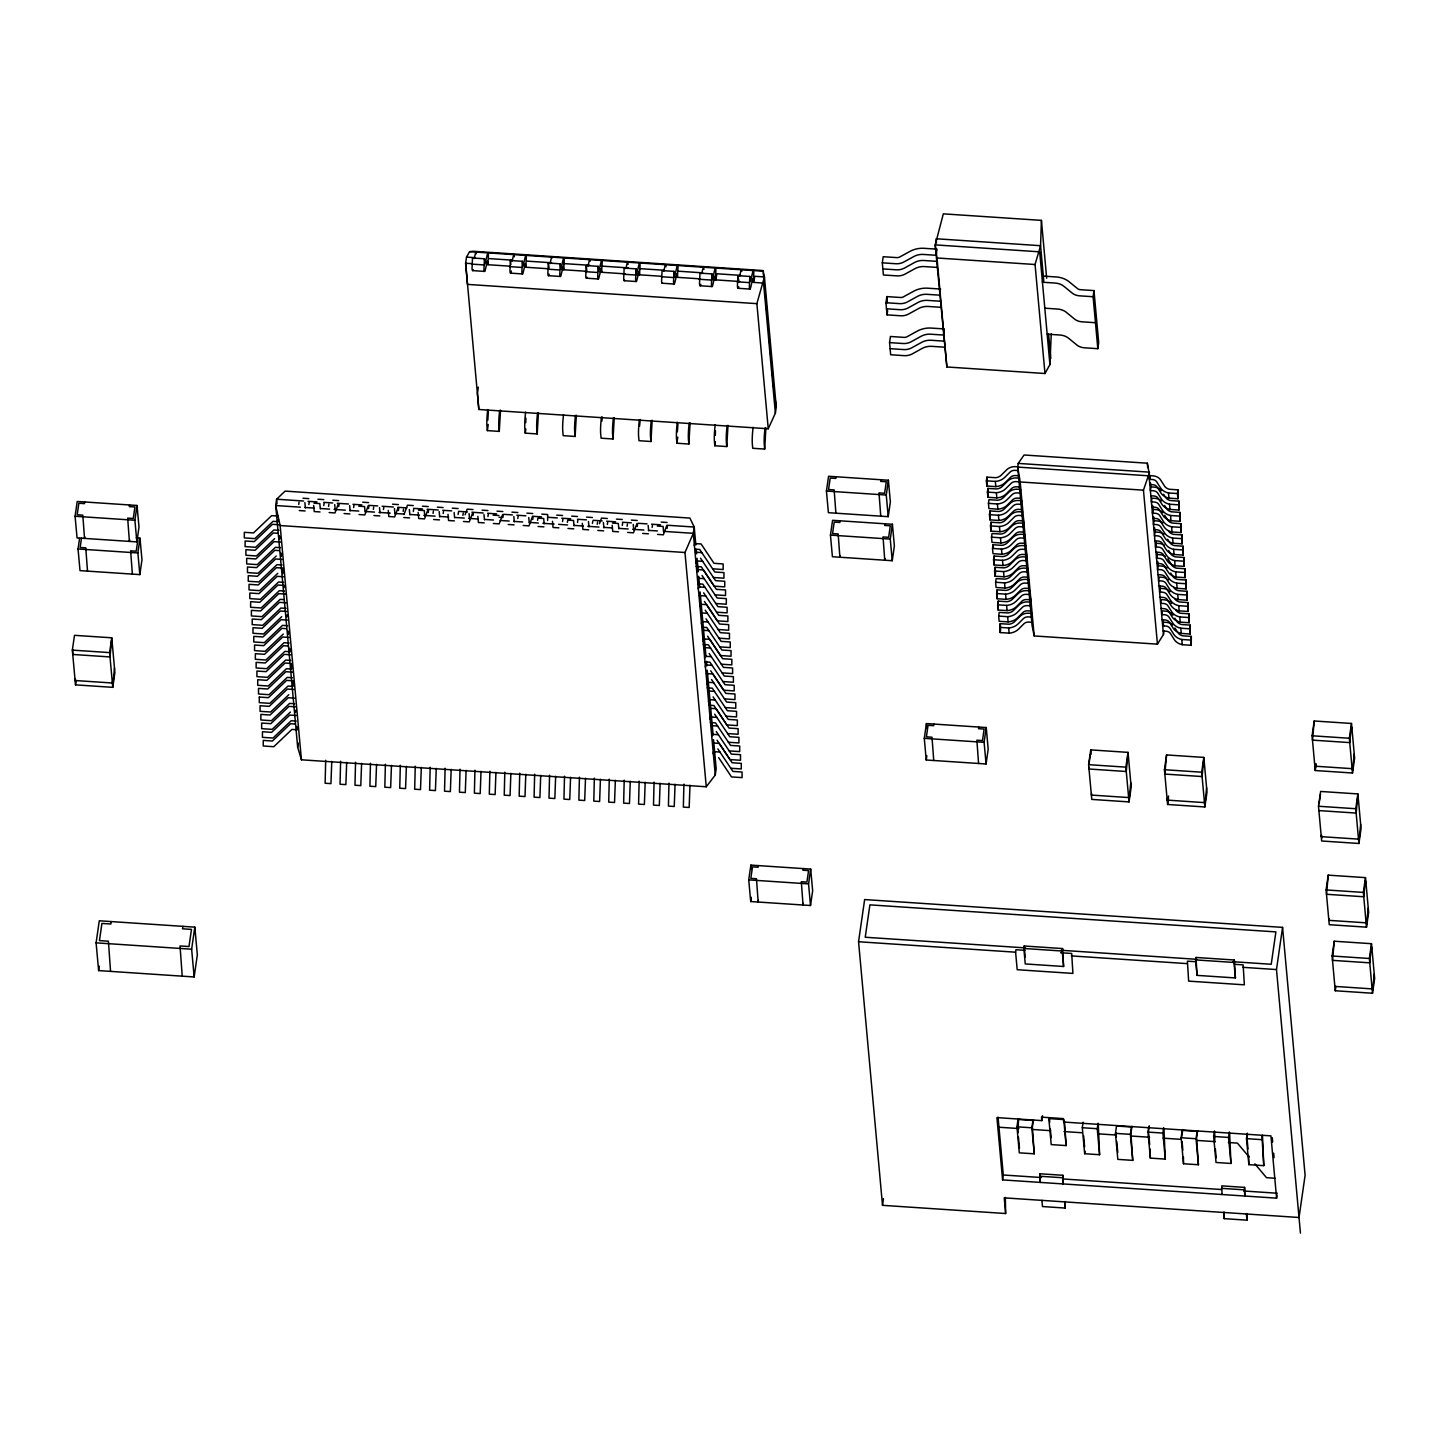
<?xml version="1.0" encoding="UTF-8"?>
<svg xmlns="http://www.w3.org/2000/svg" width="1447" height="1447" viewBox="0 0 1447 1447"><rect width="100%" height="100%" fill="white"/><g stroke="black" fill="none" stroke-linecap="round" stroke-linejoin="round"><path stroke-width="1.5" d="M1046.669 278.204L1041.424 220.378L943.335 213.849L935.196 244.887L946.881 366.977L1044.969 373.507L1049.925 364.554L1051.246 333.841M1041.424 220.378L1040.556 245.701L1035.057 264.512L1044.969 373.507M325.684 760.272L325.123 783.243L330.947 783.623L331.761 761.375M340.606 761.267L340.045 784.238L345.869 784.618L346.683 762.37M355.546 762.262L354.985 785.233L360.791 785.612L361.605 763.365M370.468 763.256L369.907 786.227L375.732 786.607L376.546 764.36M385.39 764.251L384.83 787.222L390.654 787.602L391.468 765.354M400.313 765.246L399.752 788.217L405.576 788.597L406.39 766.349M415.253 766.241L414.674 789.212L420.498 789.592L421.312 767.344M430.175 767.236L429.614 790.189L435.42 790.587L436.252 768.339M445.097 768.23L444.536 791.183L450.361 791.581L451.175 769.334M460.019 769.225L459.459 792.178L465.283 792.576L466.097 770.329M474.942 770.22L474.381 793.173L480.205 793.571L481.019 771.323M489.882 771.215L489.303 794.168L495.127 794.566L495.941 772.318M504.804 772.21L504.243 795.163L510.067 795.561L510.881 773.313M519.726 773.204L519.166 796.157L524.99 796.555L525.804 774.29M534.648 774.199L534.088 797.152L539.912 797.55L540.726 775.285M549.571 775.194L549.01 798.147L554.834 798.545L555.648 776.279M564.511 776.189L563.95 799.142L569.756 799.522L570.57 777.274M579.433 777.184L578.872 800.137L584.697 800.517L585.51 778.269M594.355 778.16L593.795 801.132L599.619 801.511L600.433 779.264M609.277 779.155L608.717 802.126L614.541 802.506L615.355 780.259M624.2 780.15L623.639 803.121L629.463 803.501L630.277 781.253M639.14 781.145L638.579 804.116L644.385 804.496L645.199 782.248M654.062 782.14L653.501 805.111L659.326 805.491L660.139 783.243M668.984 783.134L668.424 806.106L674.248 806.485L675.062 784.238M683.906 784.129L683.346 807.1L689.17 807.48L689.984 785.233M525.876 418.129L525.767 422.705M639.556 426.268L640.225 419.485M715.433 430.754L715.324 435.33M487.693 409.591L487.277 413.733A11.504 1.266 -86.2 0 0 486.952 426.214L487.35 430.609L499.287 431.405L500.517 410.17M488.363 411.454L487.838 420.191M499.631 410.387L499.233 414.529A11.504 1.266 -86.2 0 0 498.889 427.01L499.287 431.405M525.605 412.106L525.189 416.266A11.504 1.266 -86.2 0 0 524.863 428.728L525.261 433.141L537.199 433.937L538.429 412.702M537.542 412.901L537.144 417.062A11.504 1.266 -86.2 0 0 536.801 429.524L537.199 433.937M563.516 414.638L563.1 418.78A11.504 1.266 -86.2 0 0 562.774 431.26L563.172 435.656L575.11 436.451L576.34 415.235M575.454 415.434L575.056 419.576A11.504 1.266 -86.2 0 0 574.712 432.056L575.11 436.451M601.427 417.152L601.011 421.312A11.504 1.266 -86.2 0 0 600.686 433.774L601.084 438.188L613.04 438.984L614.252 417.749M601.898 421.095L602.314 416.953M613.365 417.948L612.967 422.108A11.504 1.266 -86.2 0 0 612.624 434.57L613.04 438.984M639.339 419.684L638.941 423.826A11.504 1.266 -86.2 0 0 638.597 436.307L638.995 440.702L650.951 441.498L652.163 420.281M651.277 420.48L650.879 424.622A11.504 1.266 -86.2 0 0 650.535 437.103L650.951 441.498M677.25 422.217L676.852 426.359A11.504 1.266 -86.2 0 0 676.509 438.821L676.907 443.234L688.862 444.03L690.074 422.795M677.938 424.08L677.359 431.857M689.188 423.012L688.79 427.154A11.504 1.266 -86.2 0 0 688.446 439.617L688.862 444.03M715.162 424.731L714.764 428.891A11.504 1.266 -86.2 0 0 714.42 441.353L714.818 445.766L726.774 446.562L727.986 425.328M727.099 425.527L726.701 429.687A11.504 1.266 -86.2 0 0 726.358 442.149L726.774 446.562M753.073 427.263L752.675 431.405A11.504 1.266 -86.2 0 0 752.331 443.885L752.729 448.281L764.685 449.076L765.897 427.842M765.011 428.059L764.613 432.201A11.504 1.266 -86.2 0 0 764.287 444.681L764.685 449.076M75.081 516.272L77.216 501.476L137.031 505.473L139.002 527.106L136.868 541.902L77.053 537.904L75.081 516.272L134.897 520.251L136.868 541.902M136.271 537.922L139.997 538.175L141.969 559.808L139.834 574.604L80.019 570.624L78.048 548.974L79.585 538.411M84.686 501.982L84.451 503.628L78.843 503.249L77.197 514.752L82.805 515.132L84.523 538.411L84.758 536.765M81.538 537.868L80.164 547.454L85.771 547.834L87.507 571.113M72.35 650.119L74.484 635.323L111.745 637.801L114.892 672.566L112.757 687.343L75.515 684.865L72.35 650.119L109.61 652.597L112.757 687.343M75.515 684.865L76.112 680.633M129.561 504.967L129.326 506.613L134.933 506.975L133.269 518.478L127.662 518.116L129.398 541.395L129.633 539.749M109.61 652.597L111.745 637.801M112.124 642.161L111.889 643.788L111.6 640.533L110.008 656.938L72.748 654.46L72.694 649.558M134.897 520.251L137.031 505.473M114.494 668.207L112.902 684.612L112.613 681.356L112.378 683.002L75.117 680.524L75.353 678.878L75.642 682.134M137.899 539.695L136.235 551.198L130.628 550.819L132.364 574.097M139.834 574.604L137.881 552.953L139.997 538.175M96.099 942.847L99.282 920.78L194.82 927.147L197.335 954.893L194.151 976.96L98.631 970.593L96.099 942.847L191.637 949.214L194.151 976.96M98.631 970.593L99.264 966.18M111.22 921.576L110.876 924.018L101.923 923.421L99.445 940.604L108.398 941.201L110.569 971.389M182.865 926.351L182.521 928.793L191.474 929.39L188.996 946.555L180.043 945.958L182.213 976.164M191.637 949.214L194.82 927.147M278.439 519.455L278.113 521.662L273.049 521.318L254.889 538.61L244.308 537.904L244.326 532.315L253.496 532.93L271.656 515.638L278.131 516.073M280.013 536.801L279.687 539.008L279.38 535.625M281.586 554.129L281.261 556.353L280.953 552.971M284.118 587.645L284.426 585.438L277.951 585.004L259.791 602.296L250.638 601.681L250.62 607.27L261.184 607.975L279.343 590.683L284.426 591.027M298.733 504.424L299.059 502.218M286.777 617.037L287.103 614.83M288.676 632.176L288.369 634.383L288.062 631.001M308.844 504.587L309.152 502.38M287.79 645.995L283.467 645.706L265.307 662.979L256.137 662.382L256.137 667.971L266.7 668.677L284.86 651.385L289.943 651.729L290.25 649.504M291.516 663.468L291.516 669.057L286.434 668.731L268.274 686.005L257.711 685.299L257.729 679.71L266.881 680.325L285.041 663.033L289.364 663.323M323.766 505.582L324.092 503.375M295.459 712.412L295.767 710.206M328.596 506.414L328.903 504.207M294.881 724.025L290.558 723.735L272.398 741.027L263.245 740.412L263.227 746.001L273.79 746.706L291.95 729.415L297.033 729.758L297.34 727.552M713.534 739.616L716.175 768.719L715.27 775.013L706.263 786.77L301.428 759.802L297.666 747.213L298.281 742.998M338.688 506.577L339.014 504.37M353.629 507.571L353.936 505.365M368.551 508.566L368.858 506.36M373.362 509.398L373.688 507.192M383.473 509.561L383.799 507.354M398.395 510.556L398.721 508.349M403.225 511.388L403.532 509.181M413.317 511.551L413.643 509.344M428.258 512.545L428.565 510.339M466.513 257.096L465.627 263.227L467.471 284.39L756.871 303.653L764.432 276.938L763.021 270.571L473.151 251.272L469.606 251.669L466.513 257.096L474.761 257.656M433.069 513.378L433.395 511.153M473.187 269.667A11.504 1.266 -86.2 0 1 472.029 268.509L472.518 257.982L484.456 258.778L485.052 263.897L487.169 255.052A11.54 1.266 -86.2 0 1 488.417 255.034L487.874 264.711L509.525 266.158M443.18 513.54L443.487 511.334M487.874 264.711L487.404 261.057L485.432 269.323A11.504 1.266 -86.2 0 1 483.967 269.305L484.456 258.778M458.102 514.535L458.428 512.328M478.342 387.145L477.456 393.277L478.83 409.483L768.248 428.764L775.375 413.119L776.261 406.987L764.432 276.938L754.737 276.287L753.851 282.418L763.564 283.069L775.375 413.119M462.913 515.349L463.239 513.142M473.024 515.53L473.35 513.323M511.406 271.041A11.504 1.266 -86.2 0 1 509.941 271.041L510.429 260.496L522.367 261.292L522.964 266.411L525.08 257.566A11.54 1.266 -86.2 0 1 526.328 257.548L525.786 267.243L548.341 268.744M487.35 430.609L488.236 424.477M525.786 267.243L525.315 263.589L523.344 271.837A11.504 1.266 -86.2 0 1 521.879 271.837L522.367 261.292M487.946 516.525L488.272 514.318M503.194 515.313L502.887 517.52L498.998 517.248M549.173 274.188A11.504 1.266 -86.2 0 1 547.852 273.555L548.341 263.028L560.278 263.824L560.875 268.943L562.992 260.098A11.54 1.266 -86.2 0 1 564.24 260.08L563.697 269.757L563.263 266.139L561.255 274.369A11.504 1.266 -86.2 0 1 559.79 274.351L560.278 263.824M525.261 433.141L525.858 429.054M517.809 518.514L518.116 516.308M532.731 519.509L533.057 517.303M537.561 520.323L537.868 518.116L543.692 518.514L544.181 523.832M547.653 520.504L547.635 514.517L541.811 514.137M586.921 277.245A11.504 1.266 -86.2 0 1 585.764 276.088L586.252 265.543L598.19 266.338L598.787 271.457L600.903 262.612A11.54 1.266 -86.2 0 1 602.169 262.594L601.608 272.289L601.138 268.636L599.167 276.883A11.504 1.266 -86.2 0 1 597.701 276.883L598.19 266.338M562.576 521.481L562.901 519.274M567.405 522.313L567.73 520.106L573.537 520.486L574.025 525.822M577.516 522.476L577.823 520.269M624.688 280.175A11.504 1.266 -86.2 0 1 623.675 278.602L624.163 268.075L636.101 268.871L636.698 273.989L638.814 265.145A11.54 1.266 -86.2 0 1 640.08 265.127L639.52 274.821L639.049 271.168L637.078 279.416A11.504 1.266 -86.2 0 1 635.613 279.398L636.101 268.871M592.438 523.47L592.745 521.264M597.249 524.302L597.575 522.096M607.36 524.465L607.686 522.258M622.282 525.46L622.608 523.253M662.455 282.997A11.504 1.266 -86.2 0 1 661.586 281.134L662.075 270.589L674.013 271.385L674.628 276.522L676.726 267.659A11.54 1.266 -86.2 0 1 677.992 267.641L677.431 277.336L676.961 273.682L674.989 281.948A11.504 1.266 -86.2 0 1 673.524 281.93L674.013 271.385M627.112 526.292L627.419 524.085M637.223 526.455L637.53 524.248M652.145 527.45L652.452 525.243M700.818 284.299A11.504 1.266 -86.2 0 1 699.498 283.648L699.986 273.121L711.924 273.917L712.539 279.036L714.637 270.191A11.54 1.266 -86.2 0 1 715.903 270.173L715.343 279.868L714.782 276.305L712.901 284.462A11.504 1.266 -86.2 0 1 711.436 284.444L711.924 273.917M676.907 443.234L677.793 437.103M667.067 528.444L667.393 526.238M715.939 279.904L716.826 273.772L740.629 275.364M694.325 545.754L694.632 543.547L701.126 543.963L714.004 563.317L723.156 563.932L723.156 569.521L712.575 568.816M695.898 563.082L696.224 560.875L702.699 561.309M738.73 286.813A11.504 1.266 -86.2 0 1 737.409 286.18L737.898 275.654L749.835 276.449L750.45 281.568L752.549 272.723A11.54 1.266 -86.2 0 1 753.815 272.705L753.254 282.382L752.747 278.765L750.812 286.994A11.504 1.266 -86.2 0 1 749.347 286.976L749.835 276.449M696.694 571.764L697.002 569.557L703.477 569.991L716.355 589.345L725.526 589.942L725.508 595.531L714.945 594.826M714.818 445.766L715.415 441.679M698.268 589.092L698.575 586.885L705.051 587.319M699.842 606.438L700.149 604.231L706.642 604.665L719.521 624.019L728.673 624.634L728.673 630.223L718.092 629.517M701.415 623.784L701.723 621.577L708.216 622.011M702.989 641.13L703.314 638.923L709.79 639.339L722.668 658.711L731.838 659.307L731.82 664.897L721.257 664.191M704.562 658.457L704.888 656.251L711.363 656.685M705.358 667.139L705.666 664.933L712.159 665.367M706.932 684.467L707.239 682.26L713.733 682.695M708.505 701.813L708.831 699.606L715.306 700.041M710.079 719.159L710.405 716.952L716.88 717.386M711.653 736.505L711.978 734.298L718.454 734.714M713.226 753.833L713.552 751.626L720.027 752.06M748.732 879.885L750.866 865.107L810.682 869.086L812.653 890.737L810.519 905.515L750.704 901.535L748.732 879.885L808.547 883.882L810.519 905.515M750.704 901.535L751.319 897.303M758.337 865.595L758.101 867.241L752.494 866.88L750.848 878.365L756.455 878.745L758.174 902.024L758.409 900.396M826.436 491.058L828.57 476.262L888.386 480.241L890.357 501.892L888.223 516.669L828.408 512.69L826.436 491.058L886.269 495.037L888.223 516.669M836.059 476.75L835.823 478.396L830.216 478.035L828.552 489.538L834.159 489.9L835.896 513.197M830.451 535.101L832.586 520.305L892.401 524.284L894.373 545.935L892.238 560.712L832.423 556.733L830.451 535.101L890.267 539.08L892.238 560.712M840.056 520.811L839.821 522.457L834.214 522.078L832.55 533.581L838.157 533.943L839.893 557.24L840.128 555.594M882.308 262.848L883.195 256.716L896.977 257.62A4.92 4.015 -5.2 0 0 899.672 257.023L910.923 250.874A22.012 17.961 -5.2 0 1 922.987 248.251L937.023 249.155L936.137 255.287L923.367 254.437A14.488 11.811 -5.2 0 0 913.889 256.499L903.959 261.961A12.444 10.147 -5.2 0 1 895.82 263.734L882.308 262.848L883.412 274.984L896.923 275.871A12.444 10.147 -5.2 0 0 905.062 274.098L914.992 268.636A14.488 11.811 -5.2 0 1 924.47 266.574L937.24 267.424M803.212 868.598L802.976 870.226L808.584 870.606L806.92 882.109L801.312 881.729L803.049 905.026L803.284 903.38M940.876 307.307L928.088 306.457A14.488 11.811 -5.2 0 0 918.61 308.518L908.698 313.999A12.444 10.147 -5.2 0 1 900.54 315.772L887.047 314.867L885.944 302.73L886.83 296.599L900.613 297.503A4.92 4.015 -5.2 0 0 903.308 296.924L914.54 290.757A22.012 17.961 -5.2 0 1 926.623 288.134L940.659 289.038M887.047 314.867L887.626 310.779M808.547 883.882L810.682 869.086M889.561 342.613L890.448 336.482L904.23 337.386A4.92 4.015 -5.2 0 0 906.925 336.807L918.158 330.64A22.012 17.961 -5.2 0 1 930.24 328.017L944.276 328.921L943.39 335.053L930.602 334.203A14.488 11.811 -5.2 0 0 921.124 336.265L911.212 341.745A12.444 10.147 -5.2 0 1 903.073 343.518L889.561 342.613L890.665 354.75L904.176 355.655A12.444 10.147 -5.2 0 0 912.315 353.882L922.227 348.401A14.488 11.811 -5.2 0 1 931.705 346.339L944.493 347.19M880.916 479.753L880.68 481.399L886.288 481.761L884.623 493.264L879.016 492.884L880.753 516.181M886.269 495.037L888.386 480.241M884.913 523.796L884.678 525.442L890.285 525.804L888.639 537.307L883.032 536.946L884.75 560.224L884.985 558.578M890.267 539.08L892.401 524.284M858.559 941.744L864.637 899.564L1282.567 927.382L1305.104 1175.308L1299.026 1217.488L1004.218 1197.863L1005.647 1213.527L882.507 1205.333L858.559 941.744L1015.595 952.198L1017.187 969.707L1072.914 973.415L1071.684 953.464L1060.542 952.723M924.289 738.35L926.424 723.572L986.239 727.552L988.192 749.184L986.076 763.98L926.243 760.001L924.289 738.35L984.105 742.329L986.076 763.98M926.243 760.001L926.858 755.768M933.894 724.061L933.659 725.707L928.052 725.327L926.387 736.83L931.995 737.21L933.731 760.489M1018.489 475.756L1015.505 475.557A5.625 4.576 -5.2 0 0 1010.567 477.293L1005.213 482.593A13.041 10.635 -5.2 0 1 995.825 486.626L986.872 486.029L986.384 480.82L986.926 477.148L995.735 477.691A8.537 6.964 -5.2 0 0 1000.908 475.484L1007.221 469.28A10.147 8.266 -5.2 0 1 1014.727 466.639L1018.543 466.875M882.507 1205.333L883.466 1198.659M986.872 486.029L986.926 477.148M1019.502 487.024L1016.518 486.825A5.625 4.576 -5.2 0 0 1011.58 488.561L1006.226 493.879A13.041 10.635 -5.2 0 1 996.838 497.895L987.885 497.298L987.415 492.107L987.939 488.417L996.766 488.959A8.537 6.964 -5.2 0 0 1001.921 486.753L1008.233 480.549A10.147 8.266 -5.2 0 1 1015.758 477.926L1019.556 478.143M987.885 497.298L987.939 488.417M988.446 503.375L988.97 499.685L997.797 500.228A8.537 6.964 -5.2 0 0 1002.952 498.021L1009.264 491.835A10.147 8.266 -5.2 0 1 1016.771 489.195L1020.587 489.412L1020.063 493.101L1017.078 492.902A5.625 4.576 -5.2 0 0 1012.14 494.639L1006.786 499.938A13.041 10.635 -5.2 0 1 997.399 503.972L988.446 503.375L988.916 508.566L997.869 509.163A13.041 10.635 -5.2 0 0 1007.257 505.148L1012.611 499.83A5.625 4.576 -5.2 0 1 1017.548 498.094L1020.533 498.293M989.459 514.644L990.001 510.972L998.81 511.496A8.537 6.964 -5.2 0 0 1003.983 509.29L1010.295 503.104A10.147 8.266 -5.2 0 1 1017.802 500.463L1021.618 500.698L1021.076 504.37L1018.091 504.171A5.625 4.576 -5.2 0 0 1013.171 505.907L1007.799 511.207A13.041 10.635 -5.2 0 1 998.412 515.241L989.459 514.644L989.929 519.853L998.9 520.45A13.041 10.635 -5.2 0 0 1008.27 516.416L1013.642 511.098A5.625 4.576 -5.2 0 1 1018.579 509.38L1021.564 509.579M989.929 519.853L990.001 510.972M1022.577 520.848L1019.592 520.649A5.625 4.576 -5.2 0 0 1014.654 522.367L1009.301 527.685A13.041 10.635 -5.2 0 1 999.913 531.718L990.96 531.121L990.49 525.912L991.014 522.24L999.841 522.783A8.537 6.964 -5.2 0 0 1004.996 520.558L1011.308 514.372A10.147 8.266 -5.2 0 1 1018.833 511.732L1022.631 511.967M990.96 531.121L991.014 522.24M991.521 537.181L992.045 533.509L1000.872 534.052A8.537 6.964 -5.2 0 0 1006.027 531.827L1012.339 525.641A10.147 8.266 -5.2 0 1 1019.846 523L1023.662 523.235L1023.138 526.907L1020.153 526.708A5.625 4.576 -5.2 0 0 1015.215 528.444L1009.861 533.762A13.041 10.635 -5.2 0 1 1000.474 537.778L991.521 537.181L991.991 542.39L1000.944 542.987A13.041 10.635 -5.2 0 0 1010.332 538.953L1015.685 533.654A5.625 4.576 -5.2 0 1 1020.623 531.917L1023.608 532.116M992.533 548.449L993.076 544.777L1001.885 545.32A8.537 6.964 -5.2 0 0 1007.04 543.113L1013.37 536.909A10.147 8.266 -5.2 0 1 1020.877 534.269L1024.693 534.504L1024.15 538.175L1021.166 537.977A5.625 4.576 -5.2 0 0 1016.246 539.713L1010.874 545.031A13.041 10.635 -5.2 0 1 1001.487 549.046L992.533 548.449L993.004 553.658L1001.957 554.255A13.041 10.635 -5.2 0 0 1011.344 550.24L1016.716 544.922A5.625 4.576 -5.2 0 1 1021.636 543.186L1024.621 543.385M1025.652 554.653L1022.667 554.454A5.625 4.576 -5.2 0 0 1017.729 556.191L1012.375 561.508A13.041 10.635 -5.2 0 1 1002.988 565.524L994.035 564.927L993.564 559.736L994.089 556.046L1002.916 556.589A8.537 6.964 -5.2 0 0 1008.071 554.382L1014.383 548.178A10.147 8.266 -5.2 0 1 1021.908 545.555L1025.706 545.772M994.035 564.927L994.089 556.046M994.577 571.004L995.12 567.314L1003.947 567.857A8.537 6.964 -5.2 0 0 1009.102 565.65L1015.414 559.464A10.147 8.266 -5.2 0 1 1022.92 556.824L1026.737 557.041L1026.212 560.731L1023.228 560.532A5.625 4.576 -5.2 0 0 1018.29 562.268L1012.936 567.568A13.041 10.635 -5.2 0 1 1003.549 571.601L994.577 571.004L995.066 576.195L1004.019 576.792A13.041 10.635 -5.2 0 0 1013.406 572.777L1018.76 567.459A5.625 4.576 -5.2 0 1 1023.698 565.723L1026.683 565.922M995.066 576.195L995.59 572.524M995.608 582.273L996.133 578.601L1004.96 579.126A8.537 6.964 -5.2 0 0 1010.115 576.919L1016.445 570.733A10.147 8.266 -5.2 0 1 1023.951 568.092L1027.768 568.327L1027.225 571.999L1024.241 571.8A5.625 4.576 -5.2 0 0 1019.303 573.537L1013.949 578.836A13.041 10.635 -5.2 0 1 1004.562 582.87L995.608 582.273L996.079 587.482L1005.032 588.079A13.041 10.635 -5.2 0 0 1014.419 584.045L1019.791 578.728A5.625 4.576 -5.2 0 1 1024.711 577.009L1027.696 577.208M1028.727 588.477L1025.742 588.278A5.625 4.576 -5.2 0 0 1020.804 590.014L1015.45 595.314A13.041 10.635 -5.2 0 1 1006.063 599.347L997.11 598.751L996.639 593.541L997.164 589.87L1005.991 590.412A8.537 6.964 -5.2 0 0 1011.146 588.187L1017.458 582.001A10.147 8.266 -5.2 0 1 1024.964 579.361L1028.781 579.596M997.11 598.751L997.164 589.87M978.751 727.045L978.516 728.691L984.123 729.071L982.477 740.575L976.87 740.195L978.588 763.473M1029.758 599.745L1026.773 599.546A5.625 4.576 -5.2 0 0 1021.835 601.283L1016.481 606.582A13.041 10.635 -5.2 0 1 1007.094 610.616L998.141 610.019L997.652 604.81L998.195 601.138L1007.003 601.681A8.537 6.964 -5.2 0 0 1012.177 599.456L1018.489 593.27A10.147 8.266 -5.2 0 1 1025.995 590.629L1029.812 590.864M1150.202 479.084L1147.326 463.203L1024.078 454.991L1018.218 463.402L1017.693 467.092L1032.109 625.755L1034.171 635.938L1157.437 644.15L1163.46 634.51L1164.003 630.82M998.141 610.019L998.195 601.138M998.683 616.096L999.208 612.407L1008.034 612.949A8.537 6.964 -5.2 0 0 1013.189 610.743L1019.502 604.539A10.147 8.266 -5.2 0 1 1027.026 601.898L1030.825 602.133L1030.3 605.805L1027.316 605.606A5.625 4.576 -5.2 0 0 1022.378 607.342L1017.024 612.66A13.041 10.635 -5.2 0 1 1007.637 616.675L998.683 616.096L999.154 621.288L1008.107 621.884A13.041 10.635 -5.2 0 0 1017.494 617.869L1022.848 612.551A5.625 4.576 -5.2 0 1 1027.786 610.815L1030.77 611.014M999.714 627.365L1000.239 623.675L1009.065 624.218A8.537 6.964 -5.2 0 0 1014.22 622.011L1020.533 615.807A10.147 8.266 -5.2 0 1 1028.039 613.184L1031.856 613.401L1031.331 617.091L1028.347 616.892A5.625 4.576 -5.2 0 0 1023.409 618.611L1018.055 623.928A13.041 10.635 -5.2 0 1 1008.668 627.962L999.714 627.365L1000.184 632.556L1009.138 633.153A13.041 10.635 -5.2 0 0 1018.525 629.138L1023.879 623.82A5.625 4.576 -5.2 0 1 1028.817 622.083L1031.801 622.282M984.105 742.329L986.239 727.552M1000.184 632.556L1000.709 628.884M1093.1 296.725L1093.968 290.594L1080.186 289.671A4.92 4.015 -5.2 0 1 1077.708 288.749L1068.447 281.224A22.012 17.961 -5.2 0 0 1057.359 277.046L1043.323 276.088L1042.437 282.219L1055.225 283.069A14.488 11.811 -5.2 0 1 1063.943 286.343L1072.1 293.018A12.444 10.147 -5.2 0 0 1079.589 295.839L1093.1 296.725L1097.821 348.691L1084.309 347.786A12.444 10.147 -5.2 0 1 1076.821 344.983L1068.664 338.291A14.488 11.811 -5.2 0 0 1059.946 335.017L1047.158 334.167M1097.821 348.691L1098.689 342.559L1093.968 290.594M1015.595 952.198L1015.957 949.738L1024.874 950.335M1023.843 948.472L1024.205 946.012L1062.568 948.563L1063.617 966.487L1025.254 963.937L1023.843 948.472L1062.207 951.023L1063.617 966.487M1277.068 1194.878L1276.598 1198.152L1002.59 1179.902L1003.296 1175L998.05 1117.156M1016.952 1126.815L1018.001 1119.453L1032.941 1120.448L1031.874 1127.81L1034.243 1153.82L1019.303 1152.825L1016.952 1126.815L1031.874 1127.81M1018.525 1118.73L1018.055 1132.712M1005.647 1213.527L1005.339 1197.429M1033.447 1119.725L1032.38 1127.086L1034.243 1153.82M1088.614 764.667L1090.749 749.89L1128.009 752.368L1131.174 787.114L1129.04 801.909L1091.78 799.413L1088.614 764.667L1125.875 767.145L1129.04 801.909M1088.958 764.106L1090.333 754.538M1062.207 951.023L1062.568 948.563M1089.247 767.38L1089.012 769.008L1126.272 771.504L1127.864 755.099L1128.172 758.355L1128.407 756.709M1002.59 1179.902L996.929 1117.609L1041.822 1120.611L1042.527 1115.709M1091.617 793.426L1091.382 795.072L1128.642 797.55L1128.877 795.922L1129.166 799.178L1130.776 782.773M1040.086 1173.77L1040.284 1182.416L1040.086 1173.77L1062.858 1175.29L1063.075 1183.917L1062.858 1175.29M1066.132 1145.59L1063.762 1119.58L1048.84 1118.585L1051.209 1144.595L1066.132 1145.59L1064.486 1121.081M1125.875 767.145L1128.009 752.368M1041.93 1200.359L1042.491 1206.545L1065.263 1208.064L1065.245 1201.498M1098.273 1124.319L1099.593 1154.724L1084.671 1153.729L1082.302 1127.719L1083.098 1122.203M1177.442 493.554L1177.967 489.864L1169.158 489.231A8.537 6.964 -5.2 0 1 1164.745 486.391L1160.313 479.482A10.147 8.266 -5.2 0 0 1153.693 475.9L1149.895 475.629L1149.352 479.301L1152.337 479.5A5.625 4.576 -5.2 0 1 1156.696 481.851L1160.422 487.766A13.041 10.635 -5.2 0 0 1168.489 492.957L1177.442 493.554L1177.912 498.745L1168.959 498.148A13.041 10.635 -5.2 0 1 1160.91 492.975L1157.166 487.042A5.625 4.576 -5.2 0 0 1152.825 484.709L1149.84 484.51M1177.912 498.745L1177.967 489.864M1084.671 1153.729L1085.033 1151.269M1150.853 495.778L1153.838 495.977A5.625 4.576 -5.2 0 1 1158.179 498.329L1161.923 504.243A13.041 10.635 -5.2 0 0 1169.99 509.434L1178.943 510.031L1178.998 501.15L1170.189 500.499A8.537 6.964 -5.2 0 1 1165.757 497.659L1163.569 494.223M1178.943 510.031L1178.998 501.15M1151.884 507.047L1154.869 507.246A5.625 4.576 -5.2 0 1 1159.21 509.597L1162.954 515.512A13.041 10.635 -5.2 0 0 1171.003 520.703L1179.974 521.3L1180.029 512.419L1171.22 511.786A8.537 6.964 -5.2 0 1 1166.788 508.928L1164.6 505.491M1179.974 521.3L1180.029 512.419M1152.897 518.315L1155.882 518.514A5.625 4.576 -5.2 0 1 1160.241 520.866L1163.985 526.78A13.041 10.635 -5.2 0 0 1172.034 531.971L1180.987 532.568L1181.041 523.687L1172.233 523.054A8.537 6.964 -5.2 0 1 1167.801 520.197L1164.672 515.295M1180.987 532.568L1181.041 523.687M1153.928 529.584L1156.913 529.783A5.625 4.576 -5.2 0 1 1161.254 532.134L1164.998 538.049A13.041 10.635 -5.2 0 0 1173.065 543.24L1182.018 543.837L1182.072 534.956L1173.264 534.323A8.537 6.964 -5.2 0 1 1168.832 531.465L1168.507 531.013M1099.593 1154.724L1097.242 1128.714L1098.02 1123.198M1182.018 543.837L1182.072 534.956M1154.959 540.852L1157.944 541.051A5.625 4.576 -5.2 0 1 1162.285 543.403L1166.029 549.335A13.041 10.635 -5.2 0 0 1174.078 554.508L1183.031 555.105L1183.103 546.224L1174.295 545.591A8.537 6.964 -5.2 0 1 1169.863 542.752L1167.657 539.315M1183.031 555.105L1183.103 546.224M1155.972 552.139L1158.957 552.338A5.625 4.576 -5.2 0 1 1163.316 554.689L1167.042 560.604A13.041 10.635 -5.2 0 0 1175.109 565.777L1184.062 566.374L1184.116 557.493L1175.308 556.86A8.537 6.964 -5.2 0 1 1170.876 554.02L1168.688 550.583M1184.062 566.374L1184.116 557.493M1157.003 563.408L1159.988 563.607A5.625 4.576 -5.2 0 1 1164.329 565.958L1168.073 571.872A13.041 10.635 -5.2 0 0 1176.14 577.064L1185.093 577.66L1185.147 568.78L1176.339 568.146A8.537 6.964 -5.2 0 1 1171.907 565.289L1167.838 558.886M1185.093 577.66L1185.147 568.78M1158.034 574.676L1161.019 574.875A5.625 4.576 -5.2 0 1 1165.36 577.226L1169.104 583.141A13.041 10.635 -5.2 0 0 1177.153 588.332L1186.106 588.929L1186.178 580.048L1177.352 579.415A8.537 6.964 -5.2 0 1 1172.938 576.557L1170.732 573.139M1186.106 588.929L1186.178 580.048M1159.047 585.945L1162.031 586.144A5.625 4.576 -5.2 0 1 1166.391 588.495L1170.117 594.41A13.041 10.635 -5.2 0 0 1178.184 599.601L1187.137 600.198L1187.191 591.317L1178.383 590.683A8.537 6.964 -5.2 0 1 1173.951 587.826L1173.644 587.373M1187.137 600.198L1187.191 591.317M1160.078 597.213L1163.062 597.412A5.625 4.576 -5.2 0 1 1167.403 599.763L1171.148 605.678A13.041 10.635 -5.2 0 0 1179.196 610.869L1188.168 611.466L1188.222 602.585L1179.414 601.952A8.537 6.964 -5.2 0 1 1174.982 599.094L1174.657 598.642M1164.437 769.714L1166.571 754.936L1203.832 757.414L1206.997 792.16L1204.863 806.956L1167.602 804.478L1164.437 769.714L1201.697 772.21L1204.863 806.956M1188.168 611.466L1188.222 602.585M1161.109 608.482L1164.093 608.681A5.625 4.576 -5.2 0 1 1168.434 611.032L1172.179 616.965A13.041 10.635 -5.2 0 0 1180.227 622.138L1189.181 622.735L1189.235 613.854L1180.426 613.221A8.537 6.964 -5.2 0 1 1176.013 610.381L1175.688 609.91M1115.456 1133.363L1116.523 1126.019L1131.445 1127.014L1130.378 1134.358L1132.748 1160.367L1117.826 1159.373L1115.456 1133.363L1130.378 1134.358M1189.181 622.735L1189.235 613.854M1162.122 619.768L1165.106 619.967A5.625 4.576 -5.2 0 1 1169.447 622.319L1173.191 628.233A13.041 10.635 -5.2 0 0 1181.258 633.424L1190.212 634.021L1190.266 625.14L1181.457 624.489A8.537 6.964 -5.2 0 1 1177.026 621.649L1174.837 618.213M1190.212 634.021L1190.266 625.14M1163.153 631.037L1166.137 631.236A5.625 4.576 -5.2 0 1 1170.478 633.587L1174.222 639.502A13.041 10.635 -5.2 0 0 1182.271 644.693L1191.243 645.29L1191.297 636.409L1182.488 635.776A8.537 6.964 -5.2 0 1 1178.057 632.918L1174.928 627.998M1168.561 795.995L1167.747 801.747L1167.44 798.491L1167.204 800.119L1204.465 802.615L1204.7 800.969L1204.989 804.225L1206.599 787.819M1167.602 804.478L1168.525 798.129M1191.243 645.29L1191.297 636.409M1131.952 1126.291L1130.903 1133.652L1132.748 1160.367M1163.949 1128.678L1165.269 1159.101L1150.347 1158.106L1147.977 1132.097L1148.773 1126.562M1148.484 1131.373L1149.28 1125.856M1201.697 772.21L1203.832 757.414M1204.23 761.755L1203.994 763.401L1203.687 760.145L1202.095 776.551L1164.835 774.073L1166.571 754.936M1150.347 1158.106L1150.094 1149.027M1234.725 964.317L1243.136 964.878L1244.366 984.828L1188.638 981.12L1187.408 961.17L1196.38 961.767M1165.269 1159.101L1162.9 1133.073L1163.695 1127.557M1195.62 959.904L1195.982 957.462L1234.345 960.012L1235.394 977.937L1197.031 975.368L1195.62 959.904L1233.984 962.454L1235.394 977.937M1197.031 975.368L1195.982 957.462M1181.132 1137.74L1182.199 1130.378L1197.121 1131.373L1196.054 1138.735L1198.423 1164.745L1183.501 1163.75L1181.132 1137.74L1196.054 1138.735M1181.638 1137.016L1182.705 1129.673M1183.501 1163.75L1183.447 1156.895M1197.628 1130.668L1196.579 1138.011L1198.423 1164.745M1233.984 962.454L1234.345 960.012M1229.624 1133.055L1230.945 1163.46L1216.023 1162.466L1213.653 1136.456L1214.449 1130.939M1214.702 1132.06L1214.775 1142.37M1230.945 1163.46L1228.575 1137.451L1229.371 1131.934M1221.992 1194.517L1221.793 1185.871L1244.565 1187.39L1244.764 1196.018L1244.565 1187.39M1246.952 1213.599L1246.97 1220.165L1224.18 1218.645L1224.162 1212.08M1262.453 1135.244L1263.792 1165.649L1248.851 1164.654L1246.5 1138.644L1247.296 1133.128M1247.007 1137.921L1247.531 1134.249M1300.437 1233.151L1276.489 969.562L1282.567 927.382M1248.851 1164.654L1248.616 1155.592M1312.085 735.781L1314.22 720.986L1351.48 723.464L1354.627 758.21L1352.511 773.005L1315.251 770.528L1312.085 735.781L1349.346 738.259L1352.511 773.005M1263.792 1165.649L1261.947 1135.967M1315.938 763.962L1315.395 767.796L1315.088 764.541L1314.853 766.187L1352.113 768.664L1352.348 767.019L1352.638 770.274L1354.247 753.869M1315.251 770.528L1316.155 764.179M1318.488 806.25L1320.623 791.455L1357.883 793.933L1361.048 828.697L1358.914 843.474L1321.654 840.996L1318.488 806.25L1355.749 808.728L1358.914 843.474M1319.103 803.772L1320.496 794.186M1326.103 889.941L1328.237 875.146L1365.48 877.624L1368.645 912.37L1366.511 927.165L1329.25 924.687L1326.103 889.941L1363.363 892.419L1366.511 927.165M1349.346 738.259L1351.48 723.464M1351.878 727.805L1351.643 729.451L1351.335 726.195L1349.744 742.6L1312.483 740.122L1314.22 720.986M1329.106 918.7L1328.871 920.346L1366.113 922.824L1366.348 921.178L1366.655 924.434L1368.247 908.029M1332.108 955.997L1334.243 941.219L1371.485 943.697L1374.65 978.443L1372.516 993.239L1335.255 990.761L1332.108 955.997L1369.368 958.493L1372.516 993.239M1355.749 808.728L1357.883 793.933M1358.281 798.292L1358.046 799.92L1357.738 796.664L1356.146 813.069L1318.886 810.591M1335.255 990.761L1335.87 986.528M1360.65 824.338L1359.04 840.743L1358.751 837.487L1358.516 839.133L1321.256 836.655L1321.491 835.009L1321.798 838.265M1363.363 892.419L1365.48 877.624M1365.878 881.965L1365.642 883.611L1365.353 880.355L1363.743 896.76L1326.501 894.282L1328.237 875.146M1369.368 958.493L1371.485 943.697M1371.883 948.038L1371.647 949.684L1371.358 946.428L1369.748 962.834L1332.506 960.356L1334.243 941.219M1374.252 974.102L1372.66 990.508L1372.353 987.252L1372.118 988.898L1334.876 986.402M474.272 258.525L475.231 254.256A11.54 1.266 -86.2 0 1 476.407 253.695M512.184 261.057L513.142 256.77A11.54 1.266 -86.2 0 1 514.39 256.752M550.095 263.589L551.054 259.302A11.54 1.266 -86.2 0 1 552.03 258.036M588.007 266.103L588.965 261.817A11.54 1.266 -86.2 0 1 590.141 261.274M625.918 268.636L626.877 264.349A11.54 1.266 -86.2 0 1 628.125 264.331M663.829 271.15L664.788 266.863A11.54 1.266 -86.2 0 1 666.036 266.845M701.741 273.682L702.699 269.395A11.54 1.266 -86.2 0 1 703.947 269.377M739.652 276.196L740.611 271.927A11.54 1.266 -86.2 0 1 741.786 271.367M549.082 267.966L548.341 263.028M738.693 280.447L737.898 275.654M338.417 503.628L334.962 512.943L329.138 512.545M368.28 505.618L364.825 514.933L359.001 514.535M398.124 507.608L394.669 516.905L388.845 516.525L388.284 510.393M404.02 514.499L407.475 505.184L413.299 505.582M427.986 509.597L424.532 518.894L418.708 518.514L418.147 512.383M465.102 514.752L467.182 509.163L473.006 509.561M472.753 512.582L469.298 521.879L463.474 521.499M502.615 514.571L499.161 523.868L493.337 523.488M532.46 516.561L529.005 525.858L523.181 525.478M599.438 523.687L601.518 518.116L607.342 518.496M636.951 523.507L633.479 532.822L627.672 532.424M666.796 525.496L663.341 534.811L657.517 534.413M1157.437 644.15L1143.456 490.171L1149.569 472.156L1018.218 463.402M706.263 786.77L684.974 552.501L693.312 533.328L694.216 527.034L689.93 518.08L285.113 491.112L276.612 499.215L275.708 505.528L297.666 747.213M274.623 538.664L256.463 555.955L245.9 555.25L245.9 549.661L255.07 550.276L273.23 532.984L277.553 533.274M276.196 556.01L258.036 573.301L247.473 572.596L247.473 567.007L256.644 567.604L274.803 550.33L279.126 550.62M277.77 573.356L259.61 590.629L249.047 589.924L249.047 584.335L258.217 584.95L276.377 567.658L282.852 568.092L282.852 573.681M281.713 616.693L263.553 633.985L252.99 633.28L252.99 627.691L262.16 628.305L280.32 611.014L286.795 611.448M283.286 634.039L265.127 651.331L254.563 650.625L254.563 645.036L263.734 645.651L281.894 628.36L286.217 628.649M288.803 694.741L270.643 712.014L260.08 711.327L260.08 705.738L269.251 706.335L287.41 689.061L293.886 689.477M290.377 712.069L272.217 729.36L261.654 728.655L261.654 723.066L270.824 723.681L288.984 706.389L295.459 706.823M1049.925 364.554L1039.688 251.832L935.196 244.887L936.987 257.982L1035.057 264.512M936.697 261.346L923.91 260.496A14.488 11.811 -5.2 0 0 914.432 262.558L904.52 268.039A12.444 10.147 -5.2 0 1 896.362 269.811L882.869 268.907M469.606 251.669L763.51 271.24M488.76 258.579L512.564 260.171M526.672 261.111L551.488 262.757M562.756 263.517L589.833 265.307M601.12 266.067L628.179 267.876M639.465 268.617L664.282 270.263M677.811 271.168L702.627 272.832M471.812 263.643L465.627 263.227L478.83 409.483M561.888 269.648L586.704 271.294M600.234 272.199L625.05 273.845M636.318 274.604L661.134 276.25M674.682 277.155L699.498 278.801M711.96 279.633L739.743 281.496M471.632 264.114L483.569 264.891M509.543 266.628L521.481 267.424M547.454 269.16L559.392 269.956M585.366 271.674L597.304 272.47M623.277 274.207L635.215 275.002M661.189 276.721L673.126 277.517M699.1 279.253L711.038 280.049M737.011 281.785L748.949 282.581M939.772 295.17L926.984 294.32A14.488 11.811 -5.2 0 0 917.507 296.382L907.595 301.844A12.444 10.147 -5.2 0 1 899.437 303.617L885.944 302.73M940.315 301.229L927.545 300.379A14.488 11.811 -5.2 0 0 918.049 302.441L908.137 307.922A12.444 10.147 -5.2 0 1 899.998 309.694L886.486 308.79M1044.806 308.193L1057.594 309.043A14.488 11.811 -5.2 0 1 1066.294 312.317L1074.47 318.991A12.444 10.147 -5.2 0 0 1081.94 321.813L1095.451 322.717M472.626 270.607L484.564 271.403M510.538 273.139L522.476 273.935M548.449 275.672L560.387 276.467M586.361 278.186L598.298 278.982M624.272 280.718L636.21 281.514M662.183 283.232L674.121 284.028M700.095 285.764L712.033 286.56M738.006 288.279L749.944 289.074M943.95 341.13L931.163 340.262A14.488 11.811 -5.2 0 0 921.685 342.324L911.773 347.805A12.444 10.147 -5.2 0 1 903.615 349.577L890.122 348.673M1018.019 470.546L1015.016 470.347A5.625 4.576 -5.2 0 0 1010.096 472.084L1004.724 477.401A13.041 10.635 -5.2 0 1 995.355 481.417L986.384 480.82M1019.032 481.833L1016.047 481.634A5.625 4.576 -5.2 0 0 1011.109 483.352L1005.755 488.67A13.041 10.635 -5.2 0 1 996.368 492.703L987.415 492.107M1163.46 634.51L1149.045 475.828L1017.693 467.092L1020.189 481.96L1143.456 490.171M1159.789 489.213A10.147 8.266 -5.2 0 0 1154.724 487.169L1150.908 486.897L1150.383 490.569L1153.368 490.768A5.625 4.576 -5.2 0 1 1157.709 493.12L1161.453 499.034A13.041 10.635 -5.2 0 0 1169.52 504.225L1178.473 504.822M1159.535 499.649A10.147 8.266 -5.2 0 0 1155.737 498.437L1151.939 498.166L1151.414 501.838L1154.399 502.037A5.625 4.576 -5.2 0 1 1158.74 504.388L1162.484 510.303A13.041 10.635 -5.2 0 0 1170.533 515.494L1179.486 516.091M1022.107 515.638L1019.122 515.439A5.625 4.576 -5.2 0 0 1014.184 517.176L1008.83 522.494A13.041 10.635 -5.2 0 1 999.443 526.509L990.49 525.912M1162.918 512.744A10.147 8.266 -5.2 0 0 1156.768 509.706L1152.97 509.434L1152.427 513.106L1155.411 513.305A5.625 4.576 -5.2 0 1 1159.771 515.657L1163.497 521.589A13.041 10.635 -5.2 0 0 1171.564 526.762L1180.517 527.359M1162.863 523.018A10.147 8.266 -5.2 0 0 1157.799 520.992L1153.983 520.703L1153.458 524.393L1156.442 524.592A5.625 4.576 -5.2 0 1 1160.783 526.943L1164.528 532.858A13.041 10.635 -5.2 0 0 1172.595 538.049L1181.548 538.628M1163.876 534.305A10.147 8.266 -5.2 0 0 1158.812 532.261L1155.013 531.971L1154.489 535.661L1157.473 535.86A5.625 4.576 -5.2 0 1 1161.814 538.212L1165.559 544.126A13.041 10.635 -5.2 0 0 1173.607 549.317L1182.561 549.914M303.002 498.238L308.826 498.618M317.924 499.233L323.748 499.613M332.846 500.228L338.67 500.608M362.709 502.218L368.515 502.597M392.553 504.189L398.377 504.587M422.397 506.179L428.222 506.577M437.338 507.173L443.144 507.571M452.26 508.168L458.084 508.566M482.104 510.158L487.928 510.556M497.026 511.153L502.851 511.551M511.967 512.148L517.791 512.527M526.889 513.142L532.713 513.522M556.733 515.132L562.557 515.512M571.674 516.127L577.48 516.507M586.596 517.122L592.42 517.501M616.44 519.111L622.264 519.491M631.362 520.106L637.186 520.486M661.225 522.096L667.049 522.476M303.563 501.024L276.612 499.215L277.028 503.701M308.048 501.313L317.02 501.91M323.766 502.362L332.738 502.959M337.241 503.267L348.456 504.008M352.959 504.298L361.931 504.913M368.659 505.347L377.649 505.944M382.135 506.251L393.367 506.993M397.853 507.3L406.842 507.897M413.571 508.349L422.542 508.946M427.046 509.235L438.26 509.995M442.764 510.285L451.735 510.881M458.482 511.334L467.453 511.931M471.939 512.238L483.171 512.98M487.657 513.269L496.647 513.866M503.375 514.318L512.365 514.915M516.85 515.222L525.822 515.819M532.568 516.272L541.54 516.868M548.286 517.321L557.258 517.917M561.743 518.207L570.733 518.804M577.462 519.256L586.451 519.853M593.18 520.305L602.169 520.902M606.655 521.209L615.626 521.806M622.373 522.24L631.344 522.837M638.091 523.289L647.062 523.886M651.566 524.194L660.537 524.791M667.266 525.243L694.216 527.034L695.844 544.94M1025.181 549.462L1022.197 549.263A5.625 4.576 -5.2 0 0 1017.259 550.981L1011.905 556.299A13.041 10.635 -5.2 0 1 1002.518 560.333L993.564 559.736M313.981 503.212L319.805 503.592L320.293 508.928M358.766 506.197L364.572 506.577L365.06 511.894M418.454 510.176L424.278 510.556L424.767 515.874M493.083 515.132L498.908 515.53M612.497 523.091L618.321 523.47L618.81 528.806M657.282 526.075L663.106 526.455L663.576 531.773M1164.292 545.139A10.147 8.266 -5.2 0 0 1159.843 543.529L1156.026 543.258L1155.502 546.93L1158.486 547.129A5.625 4.576 -5.2 0 1 1162.827 549.48L1166.571 555.395A13.041 10.635 -5.2 0 0 1174.638 560.586L1183.592 561.183M300.397 507.173L275.708 505.528L280.139 525.55L301.428 759.802M304.901 507.463L313.872 508.06M320.619 508.512L329.59 509.109M334.076 509.416L345.308 510.158M349.794 510.465L358.784 511.062M365.512 511.496L374.502 512.093M378.987 512.401L390.202 513.142M394.705 513.45L403.677 514.047M410.423 514.499L419.395 515.096M423.881 515.385L435.113 516.145M439.599 516.434L448.588 517.031M455.317 517.483L464.306 518.08M468.792 518.388L477.763 518.985M484.51 519.419L493.481 520.034M500.228 520.468L509.199 521.065M513.703 521.372L522.674 521.969M529.403 522.421L538.393 523.018M542.878 523.308L554.111 524.067M558.596 524.357L567.586 524.954M574.314 525.406L583.286 526.003M587.789 526.31L599.004 527.052M603.508 527.359L612.479 527.956M619.226 528.39L628.197 528.987M632.683 529.295L643.915 530.036M648.401 530.344L657.39 530.94M664.119 531.393L693.312 533.328L715.27 775.013M299.294 510.556L305.118 510.954M320.04 511.949L314.216 511.551L313.655 505.419M344.079 513.54L349.885 513.938M373.923 515.53L379.747 515.928M403.767 517.52L409.591 517.899M433.63 519.509L439.454 519.889M454.376 520.884L448.552 520.504L447.991 514.354M484.22 522.873L478.414 522.494L477.854 516.344M508.259 524.483L514.083 524.863M538.103 526.473L543.927 526.853M558.849 527.848L553.043 527.468L552.483 521.318M567.966 528.444L573.79 528.842M588.712 529.837L582.888 529.439L582.327 523.308M597.81 530.434L603.634 530.832M618.556 531.827L612.732 531.429L612.19 525.297M642.595 533.418L648.419 533.816M1165.305 556.408A10.147 8.266 -5.2 0 0 1160.856 554.798L1157.057 554.527L1156.533 558.198L1159.517 558.397A5.625 4.576 -5.2 0 1 1163.858 560.749L1167.602 566.663A13.041 10.635 -5.2 0 0 1175.651 571.854L1184.623 572.451M694.632 549.137L699.697 549.462L714.782 571.999L723.952 572.614L723.934 578.203L713.371 577.498M1166.951 568.11A10.147 8.266 -5.2 0 0 1161.887 566.066L1158.088 565.795L1157.546 569.467L1160.548 569.666A5.625 4.576 -5.2 0 1 1164.889 572.017L1168.633 577.932A13.041 10.635 -5.2 0 0 1176.682 583.123L1185.636 583.72M695.428 552.211L701.904 552.645M278.909 524.736L272.434 524.32L254.274 541.594L245.122 540.997L245.104 546.586L255.667 547.292L273.827 530L278.909 530.326M280.139 525.55L684.974 552.501M1028.256 583.268L1025.272 583.069A5.625 4.576 -5.2 0 0 1020.334 584.805L1014.98 590.123A13.041 10.635 -5.2 0 1 1005.593 594.138L996.639 593.541M1166.698 578.565A10.147 8.266 -5.2 0 0 1162.918 577.353L1159.101 577.064L1158.577 580.753L1161.561 580.952A5.625 4.576 -5.2 0 1 1165.902 583.286L1169.646 589.218A13.041 10.635 -5.2 0 0 1177.713 594.391L1186.667 594.988M696.206 566.464L701.289 566.808L714.167 586.162L724.73 586.867L724.73 581.278L715.578 580.663L700.493 558.144M280.501 542.082L274.008 541.648L255.848 558.94L246.695 558.325L246.677 563.914L257.24 564.619L275.4 547.328L280.483 547.671M1029.287 594.536L1026.285 594.337A5.625 4.576 -5.2 0 0 1021.365 596.074L1015.993 601.391A13.041 10.635 -5.2 0 1 1006.624 605.407L997.652 604.81M1168.38 590.213A10.147 8.266 -5.2 0 0 1163.931 588.622L1160.132 588.332L1159.608 592.022L1162.592 592.221A5.625 4.576 -5.2 0 1 1166.933 594.572L1170.677 600.487A13.041 10.635 -5.2 0 0 1178.726 605.678L1187.68 606.275M697.798 578.221L704.273 578.655M697.78 583.81L702.862 584.154L717.947 606.673L727.099 607.288L727.099 612.877L716.518 612.171M1170.026 601.934A10.147 8.266 -5.2 0 0 1164.962 599.89L1161.163 599.601L1160.621 603.29L1163.605 603.489A5.625 4.576 -5.2 0 1 1167.964 605.841L1171.69 611.755A13.041 10.635 -5.2 0 0 1179.757 616.947L1188.711 617.543M282.075 559.428L275.581 558.994L257.421 576.286L248.269 575.671L248.251 581.26L258.814 581.965L276.974 564.674L282.056 565.017M78.048 548.974L137.881 552.953M699.371 595.567L705.847 596.001M1169.773 612.37A10.147 8.266 -5.2 0 0 1165.993 611.159L1162.176 610.887L1161.652 614.559L1164.636 614.758A5.625 4.576 -5.2 0 1 1168.977 617.109L1172.721 623.024A13.041 10.635 -5.2 0 0 1180.788 628.215L1189.741 628.812M715.74 603.508L726.304 604.213L726.322 598.624L717.151 598.009L702.066 575.472M283.648 576.774L277.173 576.34L259.013 593.632L249.843 593.017L249.825 598.606L260.406 599.311L278.566 582.02L283.63 582.363M1171.455 624.037A10.147 8.266 -5.2 0 0 1167.006 622.427L1163.207 622.156L1162.683 625.827L1165.667 626.026A5.625 4.576 -5.2 0 1 1170.008 628.378L1173.752 634.292A13.041 10.635 -5.2 0 0 1181.801 639.484L1190.754 640.08M700.945 612.913L707.42 613.329M285.222 594.102L278.746 593.668L260.587 610.96L251.416 610.363L251.398 615.952L261.979 616.639L280.139 599.365L283.522 599.583M701.723 627.166L706.787 627.51L721.872 650.029L731.042 650.644L731.024 656.233L720.461 655.527L707.583 636.174M702.519 630.241L708.994 630.675M286 602.784L279.524 602.35L261.364 619.642L252.212 619.027L252.194 624.616L262.757 625.321L280.917 608.029L286 608.373M718.888 638.181L729.451 638.887L729.469 633.298L720.299 632.683L705.214 610.164M703.296 644.512L708.379 644.837L723.446 667.374L732.616 667.989L732.616 673.578L722.035 672.873M719.684 646.863L730.247 647.569L730.247 641.98L721.094 641.365L706.009 618.828M704.092 647.587L710.567 648.021M287.591 620.112L281.098 619.696L262.938 636.969L253.786 636.373L253.768 641.962L264.331 642.667L282.491 625.375L287.573 625.701M704.87 661.84L709.952 662.183L725.037 684.72L734.19 685.317L734.19 690.906L723.609 690.201L710.73 670.847M289.165 637.458L282.69 637.024L264.53 654.315L255.359 653.7L255.341 659.289L265.922 659.995L284.082 642.703L289.147 643.047M706.462 673.597L712.937 674.031L725.815 693.384L734.986 693.999L734.967 699.588L724.404 698.883M722.831 681.537L733.394 682.242L733.412 676.653L724.242 676.038L709.157 653.519M290.738 654.804L284.263 654.37L266.103 671.661L256.933 671.046L256.915 676.635L267.496 677.341L285.656 660.049L290.72 660.393M707.239 687.85L712.304 688.193L727.389 710.73L736.559 711.327L736.541 716.916L725.978 716.229M708.035 690.942L714.511 691.377M292.312 672.15L285.837 671.715L267.677 689.007L258.507 688.392L258.507 693.981L269.07 694.687L287.23 677.395L292.294 677.739M708.813 705.195L713.896 705.539L726.774 724.893L737.337 725.598L737.355 720.009L728.185 719.394L713.1 696.875M725.2 707.547L735.763 708.252L735.763 702.663L726.611 702.048L711.526 679.529M709.609 708.288L716.084 708.704L728.962 728.058L738.133 728.673L738.115 734.262L727.552 733.557M710.387 722.541L715.469 722.885L730.554 745.404L739.706 746.019L739.706 751.608L729.125 750.903M711.182 725.616L717.658 726.05M294.682 698.159L288.206 697.725L270.046 715.017L260.876 714.402L260.858 719.991L271.439 720.696L289.599 703.405L294.663 703.748M728.347 742.239L738.911 742.944L738.929 737.355L729.758 736.74L714.673 714.203M712.756 742.962L719.249 743.396L732.128 762.75L741.28 763.365L741.28 768.954L730.699 768.248M296.255 715.487L289.78 715.071L271.62 732.345L262.45 731.748L262.432 737.337L273.013 738.042L291.173 720.751L296.237 721.076M1025.38 947.894L865.234 937.24L869.9 904.863L1275.892 931.904L1271.226 964.263L1232.88 961.712M1061.465 950.299L1196.796 959.307M1071.323 955.906L1187.046 963.612M1242.774 967.319L1276.489 969.562M1082.302 1127.719L1097.242 1128.714M1147.977 1132.097L1162.9 1133.073M1213.653 1136.456L1228.575 1137.451M1246.5 1138.644L1261.422 1139.639M998.647 1127.213L1018.923 1128.551M1032.435 1129.456L1050.45 1130.668M1063.961 1131.554L1081.994 1132.766M1097.748 1133.815L1115.764 1135.009M1131.536 1136.058L1149.551 1137.252M1163.081 1138.156L1181.096 1139.35M1196.868 1140.417L1214.883 1141.611M1228.394 1142.515L1237.402 1143.112L1249.05 1156.931M1275.024 1178.256L1266.505 1177.677L1254.875 1163.858M1039.724 1176.23L1062.514 1177.749M1221.431 1188.331L1244.203 1189.85M1003.296 1175L1041.478 1177.532M1063.943 1179.034L1221.159 1189.506M1243.624 1190.99L1277.303 1193.232M1172.956 615.246L1172.595 614.74A10.147 8.266 -5.2 0 0 1172.142 614.197M703.64 592.818L718.725 615.355L727.895 615.952L727.877 621.541L717.314 620.853L704.436 601.482M716.247 731.549L731.332 754.086L740.502 754.683L740.484 760.272L729.921 759.566L717.043 740.213M717.821 748.895L732.905 771.414L742.076 772.029L742.058 777.618L731.495 776.912L718.616 757.559M586.777 270.589L586.252 265.543M774.832 396.93L776.261 406.987M1272.257 1137.631L1272.655 1142.081M1273.667 1153.205L1274.083 1157.654M1276.598 1198.152L1270.936 1135.859L1063.726 1122.058L1063.418 1118.603L1041.496 1117.138L1041.822 1120.611M1247.205 1140.146L1248.001 1148.972M1246.41 1213.979L1246.97 1220.165M1168.489 492.957L1168.959 498.148M1169.52 504.225L1169.99 509.434M1170.533 515.494L1171.003 520.703M1171.564 526.762L1172.034 531.971M1172.595 538.049L1173.065 543.24M1173.607 549.317L1174.078 554.508M1174.638 560.586L1175.109 565.777M1175.651 571.854L1176.14 577.064M1176.682 583.123L1177.153 588.332M1177.713 594.391L1178.184 599.601M1178.726 605.678L1179.196 610.869M1179.757 616.947L1180.227 622.138M1180.788 628.215L1181.258 633.424M1181.801 639.484L1182.271 644.693M1223.619 1212.459L1224.18 1218.645M1215.371 1148.99L1216.167 1157.817M1150.564 483.063L1150.98 487.549M1152.608 505.455L1153.277 512.907M1153.621 516.651L1154.019 521.119M1154.634 527.829L1155.05 532.315M1155.864 541.268L1156.352 546.713M1156.877 552.465L1157.274 556.95M1157.69 561.418L1158.088 565.904M1159.933 586.053L1160.44 591.805M1162.972 619.623L1163.587 626.352M1147.326 463.203L1147.742 467.652M1182.054 1141.43L1182.85 1150.275M1148.701 1133.58L1149.696 1144.613M1090.749 749.89L1091.147 754.231M1043.775 281.062L1040.556 245.701L936.082 238.755L936.462 242.915M1048.605 334.112L1050.811 358.422M1115.963 1132.657L1116.379 1137.071M1116.777 1141.484L1117.771 1152.517M1083.622 1135.823L1084.617 1146.856M1020.189 481.96L1034.171 635.938M1023.282 519.093L1023.698 523.561M1026.339 552.682L1026.737 557.149M1030.409 597.448L1030.807 601.934M1064.703 1201.878L1065.263 1208.064M995.355 481.417L995.825 486.626M996.368 492.703L996.838 497.895M997.399 503.972L997.869 509.163M998.412 515.241L998.9 520.45M999.443 526.509L999.913 531.718M1000.474 537.778L1000.944 542.987M1001.487 549.046L1001.957 554.255M1002.518 560.333L1002.988 565.524M1003.549 571.601L1004.019 576.792M1004.562 582.87L1005.032 588.079M1005.593 594.138L1006.063 599.347M1006.624 605.407L1007.094 610.616M1007.637 616.675L1008.107 621.884M1008.668 627.962L1009.138 633.153M1049.346 1117.88L1049.744 1122.293M1050.359 1128.913L1051.155 1137.74M993.076 544.777L993.384 548.25M995.12 567.314L995.427 570.787M1000.239 623.675L1000.546 627.148M1024.205 946.012L1025.199 957.064M1018.453 1137.125L1019.466 1148.158M936.987 257.982L946.881 366.977M926.424 723.572L926.803 727.895M886.83 296.599L887.373 302.658M763.238 272.796L764.034 281.713M764.649 288.405L765.463 297.304M766.277 306.221L766.874 312.914M767.688 321.813L768.303 328.505M769.099 337.422L769.714 344.097M770.528 353.014L771.323 361.931M771.938 368.605L772.752 377.522M773.349 384.215L773.964 390.889M756.871 303.653L768.248 428.764M750.866 865.107L751.264 869.43M696.242 549.408L696.658 553.894M697.056 558.361L698.286 571.782M698.684 576.268L699.715 587.446M700.113 591.932L706.009 656.829M706.425 661.297L706.823 665.783M707.239 670.25L713.136 735.148M648.166 525.46L648.654 530.796M633.243 524.465L633.732 529.801M603.399 522.476L603.887 527.811M588.477 521.481L588.947 526.817M510.429 260.496L510.809 264.801M528.77 517.52L529.24 522.837M513.848 516.525L514.318 521.842M483.985 514.535L484.474 519.853M469.063 513.54L469.552 518.858M454.141 512.545L454.611 517.863M439.201 511.551L439.689 516.868M409.356 509.561L409.845 514.879M394.434 508.566L394.922 513.884M379.512 507.571L379.982 512.889M349.649 505.582L350.138 510.9M334.727 504.587L335.216 509.923M304.883 502.597L305.353 507.933M289.635 648.346L289.943 651.729M296.725 726.376L297.033 729.758M1167.982 579.379A10.147 8.266 -5.2 0 1 1168.543 579.867M1160.187 500.047A10.147 8.266 -5.2 0 1 1161.38 500.951M1169.574 591.136A10.147 8.266 -5.2 0 1 1170.08 591.642M1171.111 602.911A10.147 8.266 -5.2 0 1 1171.582 603.471M1172.07 624.471A10.147 8.266 -5.2 0 1 1172.649 624.941M1170.442 612.768A10.147 8.266 -5.2 0 1 1171.618 613.673M1160.349 489.683A10.147 8.266 -5.2 0 1 1161.326 490.75M259.302 697.056L259.284 702.645L269.847 703.351L288.007 686.059L293.09 686.403L293.108 680.813L286.615 680.379L268.455 697.671L259.302 697.056"/></g></svg>
